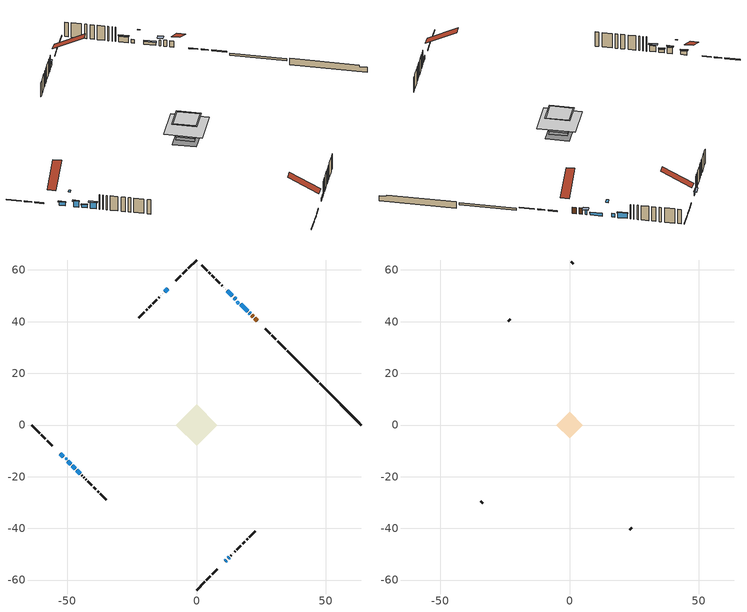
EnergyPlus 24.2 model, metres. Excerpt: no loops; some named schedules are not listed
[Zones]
conditioned space
 floor outside (Floor1 construction): -2.36,0 0,2.36 2.36,0 0,-2.36 z0.33
 floor adiabatic (Floor5 construction): -3.87,0 0,3.87 3.87,0 0,-3.87 z0.33
 floor adiabatic (AdiabaticFloorConstruction): -8.11,0 0,8.11 8.11,0 0,-8.11 z2.77
 floor foundation (Slab1 construction): -4.96,0 0,4.96 4.96,0 0,-4.96 z-1.88
 floor foundation (Slab2 construction): -3.87,0 0,3.87 3.87,0 0,-3.87 z-0.65
 wall outside (RimJoist1 construction): 0,-63.86 3.15,-60.71 / -63.86,0 -60.71,-3.15 / 0,63.86 -3.15,60.71 / 34.53,29.33 31.38,32.48 z0.33:0.63
 wall outside (RimJoist2 construction): 3.81,-60.05 5.34,-58.52 / -60.05,-3.81 -58.52,-5.34 / -3.81,60.05 -5.34,58.52 / 30.72,33.14 29.19,34.68 z0.33:0.63
 wall outside (RimJoist3 construction): 6,-57.86 7.94,-55.92 / -57.86,-6 -55.92,-7.94 / -6,57.86 -7.94,55.92 / 28.53,35.33 26.59,37.27 z0.33:0.63
 wall outside (AdiabaticWallConstruction 1): 23.45,40.42 22.61,41.25 / 21.95,41.91 21.38,42.48 z0.33:2.36
 wall outside (AdiabaticWallConstruction): 20.72,43.14 20.4,43.46 / 13.93,49.93 11.99,51.87 z0.33:2.16; -52.78,-11.08 -51.48,-12.38 / 11.08,-52.78 11.57,-52.29 / 15.23,48.63 14.59,49.28 / -11.08,52.78 -12.38,51.48 / 12.23,-51.64 12.68,-51.18 z0.33:1.55; 19.74,44.12 17.16,46.71 z0.33:1.24; -49.74,-14.12 -48.66,-15.2 / -46.27,-17.59 -44.98,-18.89 z0.33:2.36; -48.01,-15.86 -46.93,-16.94 z0.33:1.35
 wall outside (Wall1 construction): 13.34,-50.52 13.4,-50.46 / -44.32,-19.54 -44.26,-19.6 / -13.03,50.83 -13.1,50.77 / 11.33,52.53 11.27,52.59 z0.33:5.21
 wall outside (Wall2 construction): 14.06,-49.8 14.12,-49.74 / -43.6,-20.26 -43.54,-20.32 / -13.75,50.11 -13.81,50.05 / 10.62,53.25 10.56,53.31 z0.33:5.21
 wall outside (Wall3 construction): 14.78,-49.09 14.98,-48.88 / -42.88,-20.98 -42.68,-21.18 / -14.47,49.39 -14.67,49.19 / 9.9,53.96 9.7,54.17 z0.33:5.21
 wall outside (Wall4 construction): 15.64,-48.23 17.19,-46.67 / -42.03,-21.84 -40.47,-23.39 / -15.33,48.53 -16.88,46.98 / 9.04,54.82 7.48,56.38 z0.33:5.21
 wall outside (Wall5 construction): 17.85,-46.01 18.71,-45.15 / -39.81,-24.05 -38.95,-24.91 / -17.54,46.32 -18.4,45.46 / 6.83,57.04 5.97,57.9 z0.33:5.21
 wall outside (Wall6 construction): 19.37,-44.5 19.85,-44.02 / -38.29,-25.57 -37.81,-26.05 / -19.06,44.8 -19.54,44.32 / 5.31,58.55 4.83,59.03 z0.33:5.21
 wall outside (Wall7 construction): 20.5,-43.36 22.64,-41.22 / -37.16,-26.7 -35.02,-28.85 / -20.2,43.66 -22.34,41.52 / 4.17,59.69 2.03,61.83 z0.33:5.21
 wall foundation (FoundationWall1 construction): 47.7,16.16,-1.88 47.7,16.16,0.33 62.25,1.62,0.33 62.25,1.62,-0.16 63.86,0,-0.16 63.86,0,-1.88
 wall foundation (FoundationWall2 construction): 47.04,16.82 35.19,28.68 z-0.65:0.04
 window (WindowConstruction 9): 20.72,43.14 20.4,43.46 z0.33:2.16
 window (WindowConstruction 6): -52.78,-11.08 -51.48,-12.38 z0.33:1.55
 window (WindowConstruction 7): 19.74,44.12 17.16,46.71 z0.33:1.24
 window (WindowConstruction 8): 11.08,-52.78 11.57,-52.29 z0.33:1.55
 window (WindowConstruction 10): 15.23,48.63 14.59,49.27 z0.33:1.55
 window (WindowConstruction): -49.74,-14.12 -48.66,-15.2 z0.33:2.36
 window (WindowConstruction 1): -48.01,-15.86 -46.93,-16.93 z0.33:1.34
 window (WindowConstruction 2): 13.93,49.93 11.99,51.87 z0.33:2.16
 window (WindowConstruction 3): -11.08,52.78 -12.38,51.48 z0.33:1.55
 window (WindowConstruction 4): -46.27,-17.59 -44.98,-18.88 z0.33:2.36
 window (WindowConstruction 5): 12.23,-51.64 12.68,-51.18 z0.33:1.55
 door (Door): 23.45,40.42 22.61,41.25 z0.33:2.36
 door (Door 1): 21.95,41.91 21.38,42.48 z0.33:2.36
 ceiling adiabatic (AdiabaticFloorConstruction): 0,-8.11 8.11,0 0,8.11 -8.11,0 z2.77
 roof outside (AdiabaticRoofConstruction): -50.4,-13.47,5.21 -50.01,-13.08,5.48 -50.44,-12.65,5.48 -50.83,-13.03,5.21; 15.89,47.97,5.21 15.34,47.43,5.59 15.95,46.82,5.59 16.5,47.36,5.21
 skylight (SkylightConstruction): -50.4,-13.47,5.21 -50.01,-13.08,5.48 -50.44,-12.65,5.48 -50.83,-13.03,5.21
 skylight (SkylightConstruction 1): 15.89,47.97,5.21 15.34,47.43,5.59 15.95,46.82,5.59 16.5,47.36,5.21
attic - vented
 floor to conditioned space (Floor3 construction Reversed): -4.7,0 0,4.7 4.7,0 0,-4.7 z5.21
 floor to conditioned space (Floor4 construction Reversed): -5.16,0 0,5.16 5.16,0 0,-5.16 z5.21
 wall outside (Wall8 construction): 23.3,-40.56 24.02,-39.84 / -34.36,-29.5 -33.64,-30.22 / -23,40.87 -23.71,40.15 / 1.37,62.49 0.66,63.21 z0.33:5.21
 roof outside (Roof1 construction): 10.43,-53.43,5.21 3.88,-46.89,9.84 2.05,-48.72,9.84 8.6,-55.27,5.21; -53.43,-10.43,5.21 -46.89,-3.88,9.84 -48.72,-2.05,9.84 -55.27,-8.6,5.21; -10.43,53.43,5.21 -3.88,46.89,9.84 -2.05,48.72,9.84 -8.6,55.27,5.21; 24.1,39.76,5.21 17.55,33.21,9.84 19.38,31.38,9.84 25.93,37.93,5.21
shading: 19.97,43.89 21.15,42.71 22.18,43.73 20.99,44.92 z2.77; -51.32,-12.54 -52.94,-10.92 -53.37,-11.35 -51.75,-12.97 z1.78; 17.14,46.72 19.76,44.1 20.19,44.54 17.57,47.15 z1.27; -48.5,-15.36 -49.9,-13.96 -50.33,-14.39 -48.93,-15.79 z2.59; -46.77,-17.1 -48.17,-15.7 -48.6,-16.13 -47.2,-17.53 z1.57; 11.83,52.03 14.09,49.77 14.52,50.2 12.26,52.46 z2.39; -12.54,51.32 -10.92,52.94 -11.46,53.48 -13.08,51.86 z1.78; -44.69,-19.18 -46.56,-17.3 -46.99,-17.73 -45.12,-19.61 z2.77
[Building]
Building 1: Terrain=Suburbs
[Site:Location]
Summerland CS_BC: Latitude {deg}=49.56; Longitude {deg}=-119.65; Time Zone {hr}=-8; Elevation {m}=454; Keep Site Location Information=Yes
[Site:GroundTemperature:Shallow]
5.06956, 3.19416, 3.04397, 3.93394, 7.50669, 11.0628, 14.1458, 16.0987, 16.2646, 14.6762, 11.6719, 8.22487
[Site:WaterMainsTemperature]
Calculation Method=Schedule; Temperature Schedule=mains temperature schedule
[Material] Roughness=Rough; Thermal Absorptance=0.9
Name | Thickness {m} | Conductivity {W/m-K} | Density {kg/m3} | Specific Heat {J/kg-K} | Solar Absorptance | Visible Absorptance
asphalt or fiberglass shingles | 0.00635 | 0.162714 | 1121.4 | 1465.45 | 0.4 | 0.4
asphalt or fiberglass shingles 1 | 0.00635 | 0.162714 | 1121.4 | 1465.45 | 0.7 | 0.7
ceiling loosefill ins | 0.169333 | 0.0480833 | 16.02 | 1046.75 | 0.7 | 0.7
ceiling stud and cavity | 0.1397 | 0.154352 | 65.682 | 1177.47 | 0.7 | 0.7
ceiling stud and cavity 1 | 0.1397 | 0.174751 | 65.682 | 1177.47 | 0.7 | 0.7
concrete 4.0 in. | 0.1016 | 1.803125 | 2242.8 | 837.4 | 0.7 | 0.7
concrete 8.0 in. | 0.2032 | 1.803125 | 2242.8 | 837.4 | 0.7 | 0.7
door material | 0.04445 | 0.053851 | 512.64 | 1214.23 | 0.7 | 0.7
door material 1 | 0.04445 | 0.188738 | 512.64 | 1214.23 | 0.7 | 0.7
exterior vertical ins | 0.0457286 | 0.029427 | 32.04 | 1214.23 | 0.7 | 0.7
exterior vertical ins 1 | 0.00139922 | 0.029427 | 32.04 | 1214.23 | 0.7 | 0.7
floor covering | 0.0127 | 0.0433444 | 54.468 | 1339.84 | 0.6 | 0.6
floor covering 1 | 0.0127 | 9.015625 | 54.468 | 1339.84 | 0.6 | 0.6
floor rigid ins; rim joist rigid ins; wall rigid ins | 0.051816 | 0.029427 | 32.04 | 1214.23 | 0.7 | 0.7
floor rigid ins 1; roof rigid ins; wall rigid ins 1 | 0.512978 | 0.029427 | 32.04 | 1214.23 | 0.7 | 0.7
floor stud and cavity | 0.1397 | 0.0888242 | 92.3553 | 1139.71 | 0.7 | 0.7
floor stud and cavity 1 | 0.0889 | 0.621767 | 50.32683 | 1063.81 | 0.7 | 0.7
floor stud and cavity 2 | 0.1397 | 1.75129 | 37.0049 | 1207.88 | 0.7 | 0.7
furniture material conditioned space 1 | 0.1524 | 0.115458 | 640.8 | 1214.23 | 0.6 | 0.6
gypsum board | 0.0127 | 0.160291 | 801 | 837.4 | 0.6 | 0.6
gypsum board 1 | 0.0127 | 0.160291 | 801 | 837.4 | 0.7 | 0.7
osb sheathing 0.5 in. | 0.0127 | 0.115458 | 512.64 | 1214.23 | 0.7 | 0.7
osb sheathing 0.75 in. | 0.01905 | 0.115458 | 512.64 | 1214.23 | 0.7 | 0.7
osb sheathing 2.0 in. | 0.0508 | 0.115458 | 512.64 | 1214.23 | 0.7 | 0.7
rim joist stud and cavity | 0.0508 | 0.0384882 | 125.044 | 1163.47 | 0.6 | 0.6
rim joist stud and cavity 1 | 0.0508 | 0.143208 | 50.32683 | 1063.81 | 0.6 | 0.6
rim joist stud and cavity 2 | 0.0508 | 0.0386429 | 125.044 | 1163.47 | 0.6 | 0.6
roof stud and cavity | 0.18415 | 1.78687 | 37.0049 | 1207.88 | 0.6 | 0.6
wall stud and cavity | 0.1397 | 0.0779355 | 139.0536 | 1170.24 | 0.7 | 0.7
wall stud and cavity 1 | 0.1397 | 0.610337 | 139.0536 | 1170.24 | 0.7 | 0.7
wall stud and cavity 2 | 0.1397 | 0.666759 | 139.0536 | 1170.24 | 0.7 | 0.7
wall stud and cavity 3 | 0.1397 | 0.208789 | 139.0536 | 1170.24 | 0.7 | 0.7
wall stud and cavity 4 | 0.1397 | 0.211572 | 139.0536 | 1170.24 | 0.7 | 0.7
wall stud and cavity 5 | 0.1397 | 0.383292 | 139.0536 | 1170.24 | 0.7 | 0.7
wall stud and cavity 6 | 0.1397 | 0.205012 | 139.0536 | 1170.24 | 0.7 | 0.7
wall stud and cavity 7 | 0.0889 | 6.1454 | 50.32683 | 1063.81 | 0.6 | 0.6
wall stud and cavity 8 | 0.0889 | 0.380278 | 52.3479 | 1209.89 | 0.7 | 0.7
wall stud and cavity 9 | 0.0889 | 0.391764 | 83.0341 | 1211.67 | 0.7 | 0.7
wood siding | 0.0254 | 0.102417 | 544.68 | 1172.36 | 0.4 | 0.4
wood siding 1 | 0.00254 | 0.102417 | 544.68 | 1172.36 | 0.4 | 0.4
wood siding 2; wood siding 3; wood siding 4 | 0.0254 | 0.102417 | 544.68 | 1172.36 | 0.7 | 0.7
[WindowMaterial:SimpleGlazingSystem]
Name | U-Factor {W/m2-K} | Solar Heat Gain Coefficient
SkylightMaterial | 6.25634 | 0.7311
SkylightMaterial 1 | 5.35863 | 0.7381
WindowMaterial | 3.45052 | 0.45
WindowMaterial 1 | 4.37603 | 0.67
WindowMaterial 2 | 3.67196 | 0.7
WindowMaterial 3 | 4.12677 | 0.69
WindowMaterial 4 | 3.324469 | 0.46
WindowMaterial 5 | 4.999479 | 0.64
WindowMaterial 6 | 4.33459 | 0.67
WindowMaterial 7 | 4.95519 | 0.64
WindowMaterial 8 | 2.992306 | 0.6
WindowMaterial 9 | 5.89263 | 0.58
[Construction]
AdiabaticFloorConstruction: floor stud and cavity 2, floor rigid ins 1, osb sheathing 0.75 in., floor covering
AdiabaticRoofConstruction: asphalt or fiberglass shingles 1, roof rigid ins, osb sheathing 0.75 in., roof stud and cavity
AdiabaticWallConstruction: wood siding 3, wall rigid ins 1, wall stud and cavity 8, gypsum board
AdiabaticWallConstruction 1: wood siding 4, wall rigid ins 1, wall stud and cavity 8, gypsum board
Door: door material
Door 1: door material 1
Floor1 construction: floor stud and cavity, floor rigid ins, osb sheathing 0.75 in., floor covering
Floor3 construction Reversed: gypsum board, ceiling stud and cavity, ceiling loosefill ins
Floor4 construction Reversed: gypsum board, ceiling stud and cavity 1, ceiling loosefill ins
Floor5 construction: floor stud and cavity 1, floor covering 1
FoundationWall1 construction; FoundationWall2 construction: concrete 8.0 in., gypsum board 1
furniture construction conditioned space 1: furniture material conditioned space 1
PartitionWallConstruction: gypsum board, wall stud and cavity 9, gypsum board
RimJoist1 construction: wood siding 2, rim joist rigid ins, osb sheathing 2.0 in., rim joist stud and cavity
RimJoist2 construction: wood siding 2, rim joist stud and cavity 1
RimJoist3 construction: wood siding 2, rim joist rigid ins, osb sheathing 2.0 in., rim joist stud and cavity 2
Roof1 construction: asphalt or fiberglass shingles
SkylightConstruction: SkylightMaterial
SkylightConstruction 1: SkylightMaterial 1
Slab1 construction; Slab2 construction: concrete 4.0 in.
Wall1 construction: wood siding, osb sheathing 0.5 in., wall stud and cavity, gypsum board
Wall2 construction: wood siding, wall rigid ins, osb sheathing 0.5 in., wall stud and cavity 1, gypsum board
Wall3 construction: wood siding, wall rigid ins, osb sheathing 0.5 in., wall stud and cavity 2, gypsum board
Wall4 construction: wood siding, wall rigid ins, osb sheathing 0.5 in., wall stud and cavity 3, gypsum board
Wall5 construction: wood siding, wall rigid ins, osb sheathing 0.5 in., wall stud and cavity 4, gypsum board
Wall6 construction: wood siding, wall rigid ins, osb sheathing 0.5 in., wall stud and cavity 5, gypsum board
Wall7 construction: wood siding, wall rigid ins, osb sheathing 0.5 in., wall stud and cavity 6, gypsum board
Wall8 construction: wood siding 1, wall stud and cavity 7
WindowConstruction: WindowMaterial
WindowConstruction 1: WindowMaterial 1
WindowConstruction 10: WindowMaterial 9
WindowConstruction 2: WindowMaterial 2
WindowConstruction 3; WindowConstruction 6: WindowMaterial 3
WindowConstruction 4: WindowMaterial 4
WindowConstruction 5: WindowMaterial 5
WindowConstruction 7: WindowMaterial 6
WindowConstruction 8: WindowMaterial 7
WindowConstruction 9: WindowMaterial 8
[Zone] Multiplier=1; Part of Total Floor Area=Yes
Name | Volume {m3}
attic - vented | 72.8649
conditioned space | 492.3
[Space]
Name | Zone | Volume {m3}
attic - vented 1 | attic - vented | 72.8649
conditioned space 1 | conditioned space | 492.3
[ZoneInfiltration:EffectiveLeakageArea]
infil attic - vented 1: Zone or Space=attic - vented 1; Schedule=Always On Discrete; Effective Air Leakage Area {cm2}=4674.49; Stack Coefficient=0.000661127; Wind Coefficient=1.73725e-05
[ZoneMixing]
whole house fan mix: Zone or Space=attic - vented; Schedule=Always On Continuous; Design Flow Rate Calculation Method=Flow/Zone; Design Flow Rate {m3/s}=0; Source Zone or Space=conditioned space
[SurfaceProperty:ExposedFoundationPerimeter] Exposed Perimeter Calculation Method=TotalExposedPerimeter
Name | Total Exposed Perimeter {m}
Slab1 | 22.86
Slab2 | 16.764
[InternalMass] Zone or ZoneList=conditioned space; Space or SpaceList=conditioned space 1
Name | Construction | Surface Area {m2}
furniture mass conditioned space 1 | furniture construction conditioned space 1 | 100.768
partition wall mass | PartitionWallConstruction | 221.91
[Lights]
interior lighting: Zone or ZoneList or Space or SpaceList=conditioned space 1; Schedule=interior lighting schedule; Design Level Calculation Method=LightingLevel; Lighting Level {W}=343.2; Return Air Fraction=0; Fraction Radiant=0.6; Fraction Visible=0.2; Fraction Replaceable=1
[People]
occupants: Zone or ZoneList or Space or SpaceList=conditioned space 1; Number of People Schedule=occupants schedule; Number of People Calculation Method=People; Number of People=3; Fraction Radiant=0.314171; Sensible Heat Fraction=0.56303; Activity Level Schedule=occupants activity schedule; Carbon Dioxide Generation Rate {m3/s-W}=0; Enable ASHRAE 55 Comfort Warnings=No; Mean Radiant Temperature Calculation Type=EnclosureAveraged
[ElectricEquipment] Zone or ZoneList or Space or SpaceList=conditioned space 1; Design Level Calculation Method=EquipmentLevel
Name | Schedule | Design Level {W} | Fraction Latent | Fraction Radiant | Fraction Lost
clothes dryer | clothes dryer schedule | 140.772 | 0.015 | 0.081 | 0.85
clothes washer | clothes washer schedule | 32.1985 | 0.03 | 0.162 | 0.7
cooking range | cooking range schedule | 215.147 | 0.08 | 0.432 | 0.2
dishwasher | dishwasher schedule | 66.8632 | 0.3 | 0.18 | 0.4
fridge | fridge schedule | 72.9452 | 0 | 0.6 | 0
mech vent bath fan 0 | mech vent bath fan 0 schedule | 25.1 | 0 | 0 | 1
mech vent house fan | mech vent house fan schedule | 0 | 0 | 0 | 1
mech vent house fan cfis | mech vent house fan cfis schedule | 0 | 0 | 0 | 0
misc plug loads | misc plug loads schedule | 494.7 | 0.045 | 0.513 | 0.1
whole house fan | Always On Discrete | 0 | 0 | 0 | 1
[OtherEquipment] Zone or ZoneList or Space or SpaceList=conditioned space 1; Design Level Calculation Method=EquipmentLevel
Name | Fuel Type | Schedule | Design Level {W} | Fraction Latent | Fraction Radiant | Fraction Lost
clothes dryer 1 | Electricity | clothes dryer schedule | 0 | 0.015 | 0.081 | 0.85
cooking range 1 | Electricity | cooking range schedule | 0 | 0.08 | 0.432 | 0.2
general water use latent | None | general water use schedule | 62.594 | 1 | 0 | 0
general water use sensible | None | general water use schedule | -61.6891 | 0 | 0.6 | 0
mech vent house fan latent load | None | Always On Discrete | 0 | 1 | 0 | 0
mech vent house fan sensible load | None | Always On Discrete | 0 | 0 | 0 | 0
water heater energy adjustment1 | NaturalGas | Always On Discrete | 0.01 | 0 | 0 | 1
[ZoneInfiltration:DesignFlowRate] Zone or ZoneList or Space or SpaceList=conditioned space 1; Schedule=Always On Discrete; Design Flow Rate Calculation Method=Flow/Zone; Design Flow Rate {m3/s}=0
infil flow; natural vent flow; whole house fan flow
[Foundation:Kiva] Initial Indoor Air Temperature {C}=18; Wall Depth Below Slab {m}=0.2032; Custom Block X Position 1 {m}=0.2159; Custom Block Z Position 1 {m}=0
Name | Wall Height Above Grade {m} | Custom Block Material Name 1 | Custom Block Depth 1 {m}
Foundation Kiva 1 | 0.330007 | exterior vertical ins | 2.21001
Foundation Kiva 2 | 0.0400202 | exterior vertical ins 1 | 0.690006
[Foundation:Kiva:Settings]
Soil Conductivity {W/m-K}=0.849921; Soil Density {kg/m3}=1842.3; Soil Specific Heat {J/kg-K}=418.7; Ground Solar Absorptivity=0.9; Ground Thermal Absorptivity=0.9; Ground Surface Roughness {m}=0.03; Far-Field Width {m}=40; Deep-Ground Boundary Condition=ZeroFlux; Deep-Ground Depth {m}=40; Minimum Cell Dimension {m}=0.2; Maximum Cell Growth Coefficient=3; Simulation Timestep=Timestep
[Exterior:Lights]
exterior lighting: Schedule=exterior lighting schedule; Design Level {W}=75.6
[Schedule:Constant]
Name | Hourly Value
Always On Continuous; mech vent house fan schedule; mech vent house fan cfis schedule; Always On Discrete | 1
occupants activity schedule | 117.228
fridge schedule | 0
[Schedule:Week:Daily]
interior lighting schedule Week Rule - Jan1-Jan27: interior lighting schedule day, interior lighting schedule day, interior lighting schedule day, interior lighting schedule day, interior lighting schedule day, interior lighting schedule day, interior lighting schedule day, interior lighting schedule default day, interior lighting schedule default day, interior lighting schedule default day, interior lighting schedule default day, interior lighting schedule default day
interior lighting schedule Week Rule - Jan28-Feb3: interior lighting schedule day, interior lighting schedule day, interior lighting schedule day, interior lighting schedule day, interior lighting schedule day 1, interior lighting schedule day 1, interior lighting schedule day 1, interior lighting schedule default day, interior lighting schedule default day, interior lighting schedule default day, interior lighting schedule default day, interior lighting schedule default day
interior lighting schedule Week Rule - Feb4-Feb24: interior lighting schedule day 1, interior lighting schedule day 1, interior lighting schedule day 1, interior lighting schedule day 1, interior lighting schedule day 1, interior lighting schedule day 1, interior lighting schedule day 1, interior lighting schedule default day, interior lighting schedule default day, interior lighting schedule default day, interior lighting schedule default day, interior lighting schedule default day
interior lighting schedule Week Rule - Feb25-Mar3: interior lighting schedule day 1, interior lighting schedule day 1, interior lighting schedule day 1, interior lighting schedule day 1, interior lighting schedule day 2, interior lighting schedule day 2, interior lighting schedule day 2, interior lighting schedule default day, interior lighting schedule default day, interior lighting schedule default day, interior lighting schedule default day, interior lighting schedule default day
interior lighting schedule Week Rule - Mar4-Mar31: interior lighting schedule day 2, interior lighting schedule day 2, interior lighting schedule day 2, interior lighting schedule day 2, interior lighting schedule day 2, interior lighting schedule day 2, interior lighting schedule day 2, interior lighting schedule default day, interior lighting schedule default day, interior lighting schedule default day, interior lighting schedule default day, interior lighting schedule default day
interior lighting schedule Week Rule - Apr1-Apr28: interior lighting schedule day 3, interior lighting schedule day 3, interior lighting schedule day 3, interior lighting schedule day 3, interior lighting schedule day 3, interior lighting schedule day 3, interior lighting schedule day 3, interior lighting schedule default day, interior lighting schedule default day, interior lighting schedule default day, interior lighting schedule default day, interior lighting schedule default day
interior lighting schedule Week Rule - Apr29-May5: interior lighting schedule day 3, interior lighting schedule day 3, interior lighting schedule day 4, interior lighting schedule day 4, interior lighting schedule day 4, interior lighting schedule day 4, interior lighting schedule day 4, interior lighting schedule default day, interior lighting schedule default day, interior lighting schedule default day, interior lighting schedule default day, interior lighting schedule default day
interior lighting schedule Week Rule - May6-May26: interior lighting schedule day 4, interior lighting schedule day 4, interior lighting schedule day 4, interior lighting schedule day 4, interior lighting schedule day 4, interior lighting schedule day 4, interior lighting schedule day 4, interior lighting schedule default day, interior lighting schedule default day, interior lighting schedule default day, interior lighting schedule default day, interior lighting schedule default day
interior lighting schedule Week Rule - May27-Jun2: interior lighting schedule day 4, interior lighting schedule day 4, interior lighting schedule day 4, interior lighting schedule day 4, interior lighting schedule day 4, interior lighting schedule day 5, interior lighting schedule day 5, interior lighting schedule default day, interior lighting schedule default day, interior lighting schedule default day, interior lighting schedule default day, interior lighting schedule default day
interior lighting schedule Week Rule - Jun3-Jun30: interior lighting schedule day 5, interior lighting schedule day 5, interior lighting schedule day 5, interior lighting schedule day 5, interior lighting schedule day 5, interior lighting schedule day 5, interior lighting schedule day 5, interior lighting schedule default day, interior lighting schedule default day, interior lighting schedule default day, interior lighting schedule default day, interior lighting schedule default day
interior lighting schedule Week Rule - Jul1-Jul28: interior lighting schedule day 6, interior lighting schedule day 6, interior lighting schedule day 6, interior lighting schedule day 6, interior lighting schedule day 6, interior lighting schedule day 6, interior lighting schedule day 6, interior lighting schedule default day, interior lighting schedule default day, interior lighting schedule default day, interior lighting schedule default day, interior lighting schedule default day
interior lighting schedule Week Rule - Jul29-Aug4: interior lighting schedule day 6, interior lighting schedule day 6, interior lighting schedule day 6, interior lighting schedule day 7, interior lighting schedule day 7, interior lighting schedule day 7, interior lighting schedule day 7, interior lighting schedule default day, interior lighting schedule default day, interior lighting schedule default day, interior lighting schedule default day, interior lighting schedule default day
interior lighting schedule Week Rule - Aug5-Aug25: interior lighting schedule day 7, interior lighting schedule day 7, interior lighting schedule day 7, interior lighting schedule day 7, interior lighting schedule day 7, interior lighting schedule day 7, interior lighting schedule day 7, interior lighting schedule default day, interior lighting schedule default day, interior lighting schedule default day, interior lighting schedule default day, interior lighting schedule default day
interior lighting schedule Week Rule - Aug26-Sep1: interior lighting schedule day 7, interior lighting schedule day 7, interior lighting schedule day 7, interior lighting schedule day 7, interior lighting schedule day 7, interior lighting schedule day 7, interior lighting schedule day 8, interior lighting schedule default day, interior lighting schedule default day, interior lighting schedule default day, interior lighting schedule default day, interior lighting schedule default day
interior lighting schedule Week Rule - Sep2-Sep29: interior lighting schedule day 8, interior lighting schedule day 8, interior lighting schedule day 8, interior lighting schedule day 8, interior lighting schedule day 8, interior lighting schedule day 8, interior lighting schedule day 8, interior lighting schedule default day, interior lighting schedule default day, interior lighting schedule default day, interior lighting schedule default day, interior lighting schedule default day
interior lighting schedule Week Rule - Sep30-Oct6: interior lighting schedule day 8, interior lighting schedule day 9, interior lighting schedule day 9, interior lighting schedule day 9, interior lighting schedule day 9, interior lighting schedule day 9, interior lighting schedule day 9, interior lighting schedule default day, interior lighting schedule default day, interior lighting schedule default day, interior lighting schedule default day, interior lighting schedule default day
interior lighting schedule Week Rule - Oct7-Oct27: interior lighting schedule day 9, interior lighting schedule day 9, interior lighting schedule day 9, interior lighting schedule day 9, interior lighting schedule day 9, interior lighting schedule day 9, interior lighting schedule day 9, interior lighting schedule default day, interior lighting schedule default day, interior lighting schedule default day, interior lighting schedule default day, interior lighting schedule default day
interior lighting schedule Week Rule - Oct28-Nov3: interior lighting schedule day 9, interior lighting schedule day 9, interior lighting schedule day 9, interior lighting schedule day 9, interior lighting schedule day 10, interior lighting schedule day 10, interior lighting schedule day 10, interior lighting schedule default day, interior lighting schedule default day, interior lighting schedule default day, interior lighting schedule default day, interior lighting schedule default day
interior lighting schedule Week Rule - Nov4-Nov24: interior lighting schedule day 10, interior lighting schedule day 10, interior lighting schedule day 10, interior lighting schedule day 10, interior lighting schedule day 10, interior lighting schedule day 10, interior lighting schedule day 10, interior lighting schedule default day, interior lighting schedule default day, interior lighting schedule default day, interior lighting schedule default day, interior lighting schedule default day
interior lighting schedule Week Rule - Nov25-Dec1: interior lighting schedule day 10, interior lighting schedule day 10, interior lighting schedule day 10, interior lighting schedule day 10, interior lighting schedule day 10, interior lighting schedule day 10, interior lighting schedule day 11, interior lighting schedule default day, interior lighting schedule default day, interior lighting schedule default day, interior lighting schedule default day, interior lighting schedule default day
interior lighting schedule Week Rule - Dec2-Dec31: interior lighting schedule day 11, interior lighting schedule day 11, interior lighting schedule day 11, interior lighting schedule day 11, interior lighting schedule day 11, interior lighting schedule day 11, interior lighting schedule day 11, interior lighting schedule default day, interior lighting schedule default day, interior lighting schedule default day, interior lighting schedule default day, interior lighting schedule default day
occupants schedule Week Rule - Jan1-Dec31: occupants schedule day, occupants schedule day, occupants schedule day, occupants schedule day, occupants schedule day, occupants schedule day, occupants schedule day, occupants schedule default day, occupants schedule default day, occupants schedule default day, occupants schedule default day, occupants schedule default day
clothes dryer schedule Week Rule - Jan1-Dec31: clothes dryer schedule day, clothes dryer schedule day, clothes dryer schedule day, clothes dryer schedule day, clothes dryer schedule day, clothes dryer schedule day, clothes dryer schedule day, clothes dryer schedule default day, clothes dryer schedule default day, clothes dryer schedule default day, clothes dryer schedule default day, clothes dryer schedule default day
clothes washer schedule Week Rule - Jan1-Dec31: clothes washer schedule day, clothes washer schedule day, clothes washer schedule day, clothes washer schedule day, clothes washer schedule day, clothes washer schedule day, clothes washer schedule day, clothes washer schedule default day, clothes washer schedule default day, clothes washer schedule default day, clothes washer schedule default day, clothes washer schedule default day
cooking range schedule Week Rule - Jan1-Dec31: cooking range schedule day, cooking range schedule day, cooking range schedule day, cooking range schedule day, cooking range schedule day, cooking range schedule day, cooking range schedule day, cooking range schedule default day, cooking range schedule default day, cooking range schedule default day, cooking range schedule default day, cooking range schedule default day
dishwasher schedule Week Rule - Jan1-Dec31: dishwasher schedule day, dishwasher schedule day, dishwasher schedule day, dishwasher schedule day, dishwasher schedule day, dishwasher schedule day, dishwasher schedule day, dishwasher schedule default day, dishwasher schedule default day, dishwasher schedule default day, dishwasher schedule default day, dishwasher schedule default day
mech vent bath fan 0 schedule Week Rule - Jan1-Dec31: mech vent bath fan 0 schedule day, mech vent bath fan 0 schedule day, mech vent bath fan 0 schedule day, mech vent bath fan 0 schedule day, mech vent bath fan 0 schedule day, mech vent bath fan 0 schedule day, mech vent bath fan 0 schedule day, mech vent bath fan 0 schedule default day, mech vent bath fan 0 schedule default day, mech vent bath fan 0 schedule default day, mech vent bath fan 0 schedule default day, mech vent bath fan 0 schedule default day
misc plug loads schedule Week Rule - Jan1-Dec31: misc plug loads schedule day, misc plug loads schedule day, misc plug loads schedule day, misc plug loads schedule day, misc plug loads schedule day, misc plug loads schedule day, misc plug loads schedule day, misc plug loads schedule default day, misc plug loads schedule default day, misc plug loads schedule default day, misc plug loads schedule default day, misc plug loads schedule default day
general water use schedule Week Rule - Jan1-Dec31: general water use schedule day, general water use schedule day, general water use schedule day, general water use schedule day, general water use schedule day, general water use schedule day, general water use schedule day, general water use schedule default day, general water use schedule default day, general water use schedule default day, general water use schedule default day, general water use schedule default day
exterior lighting schedule Week Rule - Jan1-Jan27: exterior lighting schedule day, exterior lighting schedule day, exterior lighting schedule day, exterior lighting schedule day, exterior lighting schedule day, exterior lighting schedule day, exterior lighting schedule day, exterior lighting schedule default day, exterior lighting schedule default day, exterior lighting schedule default day, exterior lighting schedule default day, exterior lighting schedule default day
exterior lighting schedule Week Rule - Jan28-Feb3: exterior lighting schedule day, exterior lighting schedule day, exterior lighting schedule day, exterior lighting schedule day, exterior lighting schedule day 1, exterior lighting schedule day 1, exterior lighting schedule day 1, exterior lighting schedule default day, exterior lighting schedule default day, exterior lighting schedule default day, exterior lighting schedule default day, exterior lighting schedule default day
exterior lighting schedule Week Rule - Feb4-Feb24: exterior lighting schedule day 1, exterior lighting schedule day 1, exterior lighting schedule day 1, exterior lighting schedule day 1, exterior lighting schedule day 1, exterior lighting schedule day 1, exterior lighting schedule day 1, exterior lighting schedule default day, exterior lighting schedule default day, exterior lighting schedule default day, exterior lighting schedule default day, exterior lighting schedule default day
exterior lighting schedule Week Rule - Feb25-Mar3: exterior lighting schedule day 1, exterior lighting schedule day 1, exterior lighting schedule day 1, exterior lighting schedule day 1, exterior lighting schedule day 2, exterior lighting schedule day 2, exterior lighting schedule day 2, exterior lighting schedule default day, exterior lighting schedule default day, exterior lighting schedule default day, exterior lighting schedule default day, exterior lighting schedule default day
exterior lighting schedule Week Rule - Mar4-Mar31: exterior lighting schedule day 2, exterior lighting schedule day 2, exterior lighting schedule day 2, exterior lighting schedule day 2, exterior lighting schedule day 2, exterior lighting schedule day 2, exterior lighting schedule day 2, exterior lighting schedule default day, exterior lighting schedule default day, exterior lighting schedule default day, exterior lighting schedule default day, exterior lighting schedule default day
exterior lighting schedule Week Rule - Apr1-Apr28: exterior lighting schedule day 3, exterior lighting schedule day 3, exterior lighting schedule day 3, exterior lighting schedule day 3, exterior lighting schedule day 3, exterior lighting schedule day 3, exterior lighting schedule day 3, exterior lighting schedule default day, exterior lighting schedule default day, exterior lighting schedule default day, exterior lighting schedule default day, exterior lighting schedule default day
exterior lighting schedule Week Rule - Apr29-May5: exterior lighting schedule day 3, exterior lighting schedule day 3, exterior lighting schedule day 4, exterior lighting schedule day 4, exterior lighting schedule day 4, exterior lighting schedule day 4, exterior lighting schedule day 4, exterior lighting schedule default day, exterior lighting schedule default day, exterior lighting schedule default day, exterior lighting schedule default day, exterior lighting schedule default day
[Schedule:Year]
interior lighting schedule: interior lighting schedule Week Rule - Jan1-Jan27, 1, 1, 1, 27, interior lighting schedule Week Rule - Jan28-Feb3, 1, 28, 2, 3, interior lighting schedule Week Rule - Feb4-Feb24, 2, 4, 2, 24, interior lighting schedule Week Rule - Feb25-Mar3, 2, 25, 3, 3, interior lighting schedule Week Rule - Mar4-Mar31, 3, 4, 3, 31, interior lighting schedule Week Rule - Apr1-Apr28, 4, 1, 4, 28, interior lighting schedule Week Rule - Apr29-May5, 4, 29, 5, 5, interior lighting schedule Week Rule - May6-May26, 5, 6, 5, 26, interior lighting schedule Week Rule - May27-Jun2, 5, 27, 6, 2, interior lighting schedule Week Rule - Jun3-Jun30, 6, 3, 6, 30, interior lighting schedule Week Rule - Jul1-Jul28, 7, 1, 7, 28, interior lighting schedule Week Rule - Jul29-Aug4, 7, 29, 8, 4, interior lighting schedule Week Rule - Aug5-Aug25, 8, 5, 8, 25, interior lighting schedule Week Rule - Aug26-Sep1, 8, 26, 9, 1, interior lighting schedule Week Rule - Sep2-Sep29, 9, 2, 9, 29, interior lighting schedule Week Rule - Sep30-Oct6, 9, 30, 10, 6, interior lighting schedule Week Rule - Oct7-Oct27, 10, 7, 10, 27, interior lighting schedule Week Rule - Oct28-Nov3, 10, 28, 11, 3, interior lighting schedule Week Rule - Nov4-Nov24, 11, 4, 11, 24, interior lighting schedule Week Rule - Nov25-Dec1, 11, 25, 12, 1, interior lighting schedule Week Rule - Dec2-Dec31, 12, 2, 12, 31
occupants schedule: occupants schedule Week Rule - Jan1-Dec31, 1, 1, 12, 31
clothes dryer schedule: clothes dryer schedule Week Rule - Jan1-Dec31, 1, 1, 12, 31
clothes washer schedule: clothes washer schedule Week Rule - Jan1-Dec31, 1, 1, 12, 31
cooking range schedule: cooking range schedule Week Rule - Jan1-Dec31, 1, 1, 12, 31
dishwasher schedule: dishwasher schedule Week Rule - Jan1-Dec31, 1, 1, 12, 31
mech vent bath fan 0 schedule: mech vent bath fan 0 schedule Week Rule - Jan1-Dec31, 1, 1, 12, 31
misc plug loads schedule: misc plug loads schedule Week Rule - Jan1-Dec31, 1, 1, 12, 31
general water use schedule: general water use schedule Week Rule - Jan1-Dec31, 1, 1, 12, 31
exterior lighting schedule: exterior lighting schedule Week Rule - Jan1-Jan27, 1, 1, 1, 27, exterior lighting schedule Week Rule - Jan28-Feb3, 1, 28, 2, 3, exterior lighting schedule Week Rule - Feb4-Feb24, 2, 4, 2, 24, exterior lighting schedule Week Rule - Feb25-Mar3, 2, 25, 3, 3, exterior lighting schedule Week Rule - Mar4-Mar31, 3, 4, 3, 31, exterior lighting schedule Week Rule - Apr1-Apr28, 4, 1, 4, 28, exterior lighting schedule Week Rule - Apr29-May5, 4, 29, 5, 5, exterior lighting schedule Week Rule - May6-May26, 5, 6, 5, 26, exterior lighting schedule Week Rule - May27-Jun2, 5, 27, 6, 2, exterior lighting schedule Week Rule - Jun3-Jun30, 6, 3, 6, 30, exterior lighting schedule Week Rule - Jul1-Jul28, 7, 1, 7, 28, exterior lighting schedule Week Rule - Jul29-Aug4, 7, 29, 8, 4, exterior lighting schedule Week Rule - Aug5-Aug25, 8, 5, 8, 25, exterior lighting schedule Week Rule - Aug26-Sep1, 8, 26, 9, 1, exterior lighting schedule Week Rule - Sep2-Sep29, 9, 2, 9, 29, exterior lighting schedule Week Rule - Sep30-Oct6, 9, 30, 10, 6, exterior lighting schedule Week Rule - Oct7-Oct27, 10, 7, 10, 27, exterior lighting schedule Week Rule - Oct28-Nov3, 10, 28, 11, 3, exterior lighting schedule Week Rule - Nov4-Nov24, 11, 4, 11, 24, exterior lighting schedule Week Rule - Nov25-Dec1, 11, 25, 12, 1, exterior lighting schedule Week Rule - Dec2-Dec31, 12, 2, 12, 31
[Schedule:Compact]
mains temperature schedule: Through: 01/01, For: AllDays, Until: 24:00, 8.8, Through: 01/02, For: AllDays, Until: 24:00, 8.73556, Through: 01/03, For: AllDays, Until: 24:00, 8.67222, Through: 01/04, For: AllDays, Until: 24:00, 8.61, Through: 01/05, For: AllDays, Until: 24:00, 8.54889, Through: 01/06, For: AllDays, Until: 24:00, 8.48944, Through: 01/07, For: AllDays, Until: 24:00, 8.43111, Through: 01/08, For: AllDays, Until: 24:00, 8.37389, Through: 01/09, For: AllDays, Until: 24:00, 8.31778, Through: 01/10, For: AllDays, Until: 24:00, 8.26333, Through: 01/11, For: AllDays, Until: 24:00, 8.21056, Through: 01/12, For: AllDays, Until: 24:00, 8.15889, Through: 01/13, For: AllDays, Until: 24:00, 8.10833, Through: 01/14, For: AllDays, Until: 24:00, 8.05944, Through: 01/15, For: AllDays, Until: 24:00, 8.01167, Through: 01/16, For: AllDays, Until: 24:00, 7.96556, Through: 01/17, For: AllDays, Until: 24:00, 7.92111, Through: 01/18, For: AllDays, Until: 24:00, 7.87778, Through: 01/19, For: AllDays, Until: 24:00, 7.83611, Through: 01/20, For: AllDays, Until: 24:00, 7.79556, Through: 01/21, For: AllDays, Until: 24:00, 7.75722, Through: 01/22, For: AllDays, Until: 24:00, 7.71944, Through: 01/23, For: AllDays, Until: 24:00, 7.68389, Through: 01/24, For: AllDays, Until: 24:00, 7.64944, Through: 01/25, For: AllDays, Until: 24:00, 7.61667, Through: 01/26, For: AllDays, Until: 24:00, 7.58556, Through: 01/27, For: AllDays, Until: 24:00, 7.55611, Through: 01/28, For: AllDays, Until: 24:00, 7.52778, Through: 01/29, For: AllDays, Until: 24:00, 7.50167, Through: 01/30, For: AllDays, Until: 24:00, 7.47667, Through: 01/31, For: AllDays, Until: 24:00, 7.45333, Through: 02/01, For: AllDays, Until: 24:00, 7.43111, Through: 02/02, For: AllDays, Until: 24:00, 7.41111, Through: 02/03, For: AllDays, Until: 24:00, 7.39278, Through: 02/04, For: AllDays, Until: 24:00, 7.37556, Through: 02/05, For: AllDays, Until: 24:00, 7.36, Through: 02/06, For: AllDays, Until: 24:00, 7.34667, Through: 02/07, For: AllDays, Until: 24:00, 7.33444, Through: 02/08, For: AllDays, Until: 24:00, 7.32389, Through: 02/09, For: AllDays, Until: 24:00, 7.315, Through: 02/10, For: AllDays, Until: 24:00, 7.30778, Through: 02/11, For: AllDays, Until: 24:00, 7.30222, Through: 02/12, For: AllDays, Until: 24:00, 7.29833, Through: 02/13, For: AllDays, Until: 24:00, 7.29611, Through: 02/14, For: AllDays, Until: 24:00, 7.29556, Through: 02/15, For: AllDays, Until: 24:00, 7.29611, Through: 02/16, For: AllDays, Until: 24:00, 7.29889, Through: 02/17, For: AllDays, Until: 24:00, 7.30278, Through: 02/18, For: AllDays, Until: 24:00, 7.30889, Through: 02/19, For: AllDays, Until: 24:00, 7.31667, Through: 02/20, For: AllDays, Until: 24:00, 7.32556, Through: 02/21, For: AllDays, Until: 24:00, 7.33611, Through: 02/22, For: AllDays, Until: 24:00, 7.34889, Through: 02/23, For: AllDays, Until: 24:00, 7.36278, Through: 02/24, For: AllDays, Until: 24:00, 7.37833, Through: 02/25, For: AllDays, Until: 24:00, 7.39556, Through: 02/26, For: AllDays, Until: 24:00, 7.41444, Through: 02/27, For: AllDays, Until: 24:00, 7.43444, Through: 02/28, For: AllDays, Until: 24:00, 7.45667, Through: 03/01, For: AllDays, Until: 24:00, 7.48056, Through: 03/02, For: AllDays, Until: 24:00, 7.50556, Through: 03/03, For: AllDays, Until: 24:00, 7.53222, Through: 03/04, For: AllDays, Until: 24:00, 7.56056, Through: 03/05, For: AllDays, Until: 24:00, 7.59056, Through: 03/06, For: AllDays, Until: 24:00, 7.62222, Through: 03/07, For: AllDays, Until: 24:00, 7.655, Through: 03/08, For: AllDays, Until: 24:00, 7.68944, Through: 03/09, For: AllDays, Until: 24:00, 7.72556, Through: 03/10, For: AllDays, Until: 24:00, 7.76333, Through: 03/11, For: AllDays, Until: 24:00, 7.80222, Through: 03/12, For: AllDays, Until: 24:00, 7.84278, Through: 03/13, For: AllDays, Until: 24:00, 7.88444, Through: 03/14, For: AllDays, Until: 24:00, 7.92833, Through: 03/15, For: AllDays, Until: 24:00, 7.97278, Through: 03/16, For: AllDays, Until: 24:00, 8.01944, Through: 03/17, For: AllDays, Until: 24:00, 8.06722, Through: 03/18, For: AllDays, Until: 24:00, 8.11611, Through: 03/19, For: AllDays, Until: 24:00, 8.16667, Through: 03/20, For: AllDays, Until: 24:00, 8.21889, Through: 03/21, For: AllDays, Until: 24:00, 8.27222, Through: 03/22, For: AllDays, Until: 24:00, 8.32667, Through: 03/23, For: AllDays, Until: 24:00, 8.38278, Through: 03/24, For: AllDays, Until: 24:00, 8.44, Through: 03/25, For: AllDays, Until: 24:00, 8.49889, Through: 03/26, For: AllDays, Until: 24:00, 8.55889, Through: 03/27, For: AllDays, Until: 24:00, 8.62, Through: 03/28, For: AllDays, Until: 24:00, 8.68222, Through: 03/29, For: AllDays, Until: 24:00, 8.74611, Through: 03/30, For: AllDays, Until: 24:00, 8.81056, Through: 03/31, For: AllDays, Until: 24:00, 8.87667, Through: 04/01, For: AllDays, Until: 24:00, 8.94389, Through: 04/02, For: AllDays, Until: 24:00, 9.01222, Through: 04/03, For: AllDays, Until: 24:00, 9.08167, Through: 04/04, For: AllDays, Until: 24:00, 9.15222, Through: 04/05, For: AllDays, Until: 24:00, 9.22389, Through: 04/06, For: AllDays, Until: 24:00, 9.29667, Through: 04/07, For: AllDays, Until: 24:00, 9.37056, Through: 04/08, For: AllDays, Until: 24:00, 9.445, Through: 04/09, For: AllDays, Until: 24:00, 9.52111, Through: 04/10, For: AllDays, Until: 24:00, 9.59778, Through: 04/11, For: AllDays, Until: 24:00, 9.67556, Through: 04/12, For: AllDays, Until: 24:00, 9.75389, Through: 04/13, For: AllDays, Until: 24:00, 9.83389, Through: 04/14, For: AllDays, Until: 24:00, 9.91389, Through: 04/15, For: AllDays, Until: 24:00, 9.99556, Through: 04/16, For: AllDays, Until: 24:00, 10.0778, Through: 04/17, For: AllDays, Until: 24:00, 10.1606, Through: 04/18, For: AllDays, Until: 24:00, 10.2444, Through: 04/19, For: AllDays, Until: 24:00, 10.3289, Through: 04/20, For: AllDays, Until: 24:00, 10.4139, Through: 04/21, For: AllDays, Until: 24:00, 10.5, Through: 04/22, For: AllDays, Until: 24:00, 10.5867, Through: 04/23, For: AllDays, Until: 24:00, 10.6739, Through: 04/24, For: AllDays, Until: 24:00, 10.7617, Through: 04/25, For: AllDays, Until: 24:00, 10.8506, Through: 04/26, For: AllDays, Until: 24:00, 10.9394, Through: 04/27, For: AllDays, Until: 24:00, 11.0294, Through: 04/28, For: AllDays, Until: 24:00, 11.1194, Through: 04/29, For: AllDays, Until: 24:00, 11.2106, Through: 04/30, For: AllDays, Until: 24:00, 11.3017, Through: 05/01, For: AllDays, Until: 24:00, 11.3933, Through: 05/02, For: AllDays, Until: 24:00, 11.485, Through: 05/03, For: AllDays, Until: 24:00, 11.5778, Through: 05/04, For: AllDays, Until: 24:00, 11.6706, Through: 05/05, For: AllDays, Until: 24:00, 11.7639, Through: 05/06, For: AllDays, Until: 24:00, 11.8572, Through: 05/07, For: AllDays, Until: 24:00, 11.9511, Through: 05/08, For: AllDays, Until: 24:00, 12.045, Through: 05/09, For: AllDays, Until: 24:00, 12.1394, Through: 05/10, For: AllDays, Until: 24:00, 12.2339, Through: 05/11, For: AllDays, Until: 24:00, 12.3283, Through: 05/12, For: AllDays, Until: 24:00, 12.4233, Through: 05/13, For: AllDays, Until: 24:00, 12.5183, Through: 05/14, For: AllDays, Until: 24:00, 12.6133, Through: 05/15, For: AllDays, Until: 24:00, 12.7083, Through: 05/16, For: AllDays, Until: 24:00, 12.8033, Through: 05/17, For: AllDays, Until: 24:00, 12.8983, Through: 05/18, For: AllDays, Until: 24:00, 12.9939, Through: 05/19, For: AllDays, Until: 24:00, 13.0889, Through: 05/20, For: AllDays, Until: 24:00, 13.1839, Through: 05/21, For: AllDays, Until: 24:00, 13.2783, Through: 05/22, For: AllDays, Until: 24:00, 13.3733, Through: 05/23, For: AllDays, Until: 24:00, 13.4678, Through: 05/24, For: AllDays, Until: 24:00, 13.5622, Through: 05/25, For: AllDays, Until: 24:00, 13.6561, Through: 05/26, For: AllDays, Until: 24:00, 13.75, Through: 05/27, For: AllDays, Until: 24:00, 13.8439, Through: 05/28, For: AllDays, Until: 24:00, 13.9372, Through: 05/29, For: AllDays, Until: 24:00, 14.03, Through: 05/30, For: AllDays, Until: 24:00, 14.1228, Through: 05/31, For: AllDays, Until: 24:00, 14.215, Through: 06/01, For: AllDays, Until: 24:00, 14.3067, Through: 06/02, For: AllDays, Until: 24:00, 14.3983, Through: 06/03, For: AllDays, Until: 24:00, 14.4889, Through: 06/04, For: AllDays, Until: 24:00, 14.5794, Through: 06/05, For: AllDays, Until: 24:00, 14.6694, Through: 06/06, For: AllDays, Until: 24:00, 14.7589, Through: 06/07, For: AllDays, Until: 24:00, 14.8478, Through: 06/08, For: AllDays, Until: 24:00, 14.9356, Through: 06/09, For: AllDays, Until: 24:00, 15.0233, Through: 06/10, For: AllDays, Until: 24:00, 15.1106, Through: 06/11, For: AllDays, Until: 24:00, 15.1967, Through: 06/12, For: AllDays, Until: 24:00, 15.2822, Through: 06/13, For: AllDays, Until: 24:00, 15.3667, Through: 06/14, For: AllDays, Until: 24:00, 15.4511, Through: 06/15, For: AllDays, Until: 24:00, 15.5344, Through: 06/16, For: AllDays, Until: 24:00, 15.6167, Through: 06/17, For: AllDays, Until: 24:00, 15.6983, Through: 06/18, For: AllDays, Until: 24:00, 15.7789, Through: 06/19, For: AllDays, Until: 24:00, 15.8589, Through: 06/20, For: AllDays, Until: 24:00, 15.9378, Through: 06/21, For: AllDays, Until: 24:00, 16.0161, Through: 06/22, For: AllDays, Until: 24:00, 16.0933, Through: 06/23, For: AllDays, Until: 24:00, 16.1694, Through: 06/24, For: AllDays, Until: 24:00, 16.2444, Through: 06/25, For: AllDays, Until: 24:00, 16.3189, Through: 06/26, For: AllDays, Until: 24:00, 16.3922, Through: 06/27, For: AllDays, Until: 24:00, 16.4639, Through: 06/28, For: AllDays, Until: 24:00, 16.535, Through: 06/29, For: AllDays, Until: 24:00, 16.605, Through: 06/30, For: AllDays, Until: 24:00, 16.6739, Through: 07/01, For: AllDays, Until: 24:00, 16.7411, Through: 07/02, For: AllDays, Until: 24:00, 16.8078, Through: 07/03, For: AllDays, Until: 24:00, 16.8733, Through: 07/04, For: AllDays, Until: 24:00, 16.9372, Through: 07/05, For: AllDays, Until: 24:00, 17, Through: 07/06, For: AllDays, Until: 24:00, 17.0617, Through: 07/07, For: AllDays, Until: 24:00, 17.1222, Through: 07/08, For: AllDays, Until: 24:00, 17.1811, Through: 07/09, For: AllDays, Until: 24:00, 17.2389, Through: 07/10, For: AllDays, Until: 24:00, 17.2956, Through: 07/11, For: AllDays, Until: 24:00, 17.3511, Through: 07/12, For: AllDays, Until: 24:00, 17.4044, Through: 07/13, For: AllDays, Until: 24:00, 17.4572, Through: 07/14, For: AllDays, Until: 24:00, 17.5083, Through: 07/15, For: AllDays, Until: 24:00, 17.5583, Through: 07/16, For: AllDays, Until: 24:00, 17.6067, Through: 07/17, For: AllDays, Until: 24:00, 17.6533, Through: 07/18, For: AllDays, Until: 24:00, 17.6989, Through: 07/19, For: AllDays, Until: 24:00, 17.7428, Through: 07/20, For: AllDays, Until: 24:00, 17.7856, Through: 07/21, For: AllDays, Until: 24:00, 17.8267, Through: 07/22, For: AllDays, Until: 24:00, 17.8661, Through: 07/23, For: AllDays, Until: 24:00, 17.9044, Through: 07/24, For: AllDays, Until: 24:00, 17.9411, Through: 07/25, For: AllDays, Until: 24:00, 17.9761, Through: 07/26, For: AllDays, Until: 24:00, 18.0094, Through: 07/27, For: AllDays, Until: 24:00, 18.0417, Through: 07/28, For: AllDays, Until: 24:00, 18.0722, Through: 07/29, For: AllDays, Until: 24:00, 18.1011, Through: 07/30, For: AllDays, Until: 24:00, 18.1283, Through: 07/31, For: AllDays, Until: 24:00, 18.1544, Through: 08/01, For: AllDays, Until: 24:00, 18.1789, Through: 08/02, For: AllDays, Until: 24:00, 18.2011, Through: 08/03, For: AllDays, Until: 24:00, 18.2222, Through: 08/04, For: AllDays, Until: 24:00, 18.2417, Through: 08/05, For: AllDays, Until: 24:00, 18.2594, Through: 08/06, For: AllDays, Until: 24:00, 18.2761, Through: 08/07, For: AllDays, Until: 24:00, 18.2906, Through: 08/08, For: AllDays, Until: 24:00, 18.3033, Through: 08/09, For: AllDays, Until: 24:00, 18.315, Through: 08/10, For: AllDays, Until: 24:00, 18.3244, Through: 08/11, For: AllDays, Until: 24:00, 18.3328, Through: 08/12, For: AllDays, Until: 24:00, 18.3394, Through: 08/13, For: AllDays, Until: 24:00, 18.3444, Through: 08/14, For: AllDays, Until: 24:00, 18.3472, Through: 08/15, For: AllDays, Until: 24:00, 18.3489, Through: 08/16, For: AllDays, Until: 24:00, 18.3489, Through: 08/17, For: AllDays, Until: 24:00, 18.3472, Through: 08/18, For: AllDays, Until: 24:00, 18.3439, Through: 08/19, For: AllDays, Until: 24:00, 18.3389, Through: 08/20, For: AllDays, Until: 24:00, 18.3322, Through: 08/21, For: AllDays, Until: 24:00, 18.3244, Through: 08/22, For: AllDays, Until: 24:00, 18.3144, Through: 08/23, For: AllDays, Until: 24:00, 18.3028, Through: 08/24, For: AllDays, Until: 24:00, 18.29, Through: 08/25, For: AllDays, Until: 24:00, 18.275, Through: 08/26, For: AllDays, Until: 24:00, 18.2589, Through: 08/27, For: AllDays, Until: 24:00, 18.2411, Through: 08/28, For: AllDays, Until: 24:00, 18.2211, Through: 08/29, For: AllDays, Until: 24:00, 18.2, Through: 08/30, For: AllDays, Until: 24:00, 18.1772, Through: 08/31, For: AllDays, Until: 24:00, 18.1533, Through: 09/01, For: AllDays, Until: 24:00, 18.1272, Through: 09/02, For: AllDays, Until: 24:00, 18.1, Through: 09/03, For: AllDays, Until: 24:00, 18.0706, Through: 09/04, For: AllDays, Until: 24:00, 18.04, Through: 09/05, For: AllDays, Until: 24:00, 18.0078, Through: 09/06, For: AllDays, Until: 24:00, 17.9744, Through: 09/07, For: AllDays, Until: 24:00, 17.9394, Through: 09/08, For: AllDays, Until: 24:00, 17.9022, Through: 09/09, For: AllDays, Until: 24:00, 17.8644, Through: 09/10, For: AllDays, Until: 24:00, 17.8244, Through: 09/11, For: AllDays, Until: 24:00, 17.7833, Through: 09/12, For: AllDays, Until: 24:00, 17.7406, Through: 09/13, For: AllDays, Until: 24:00, 17.6967, Through: 09/14, For: AllDays, Until: 24:00, 17.6511, Through: 09/15, For: AllDays, Until: 24:00, 17.6039, Through: 09/16, For: AllDays, Until: 24:00, 17.5556, Through: 09/17, For: AllDays, Until: 24:00, 17.5061, Through: 09/18, For: AllDays, Until: 24:00, 17.4544, Through: 09/19, For: AllDays, Until: 24:00, 17.4022, Through: 09/20, For: AllDays, Until: 24:00, 17.3483, Through: 09/21, For: AllDays, Until: 24:00, 17.2928, Through: 09/22, For: AllDays, Until: 24:00, 17.2361, Through: 09/23, For: AllDays, Until: 24:00, 17.1783, Through: 09/24, For: AllDays, Until: 24:00, 17.1194, Through: 09/25, For: AllDays, Until: 24:00, 17.0589, Through: 09/26, For: AllDays, Until: 24:00, 16.9972, Through: 09/27, For: AllDays, Until: 24:00, 16.9344, Through: 09/28, For: AllDays, Until: 24:00, 16.87, Through: 09/29, For: AllDays, Until: 24:00, 16.8044, Through: 09/30, For: AllDays, Until: 24:00, 16.7383, Through: 10/01, For: AllDays, Until: 24:00, 16.6706, Through: 10/02, For: AllDays, Until: 24:00, 16.6017, Through: 10/03, For: AllDays, Until: 24:00, 16.5317, Through: 10/04, For: AllDays, Until: 24:00, 16.4606, Through: 10/05, For: AllDays, Until: 24:00, 16.3883, Through: 10/06, For: AllDays, Until: 24:00, 16.315, Through: 10/07, For: AllDays, Until: 24:00, 16.2411, Through: 10/08, For: AllDays, Until: 24:00, 16.1656, Through: 10/09, For: AllDays, Until: 24:00, 16.0894, Through: 10/10, For: AllDays, Until: 24:00, 16.0122, Through: 10/11, For: AllDays, Until: 24:00, 15.9344, Through: 10/12, For: AllDays, Until: 24:00, 15.855, Through: 10/13, For: AllDays, Until: 24:00, 15.775, Through: 10/14, For: AllDays, Until: 24:00, 15.6944, Through: 10/15, For: AllDays, Until: 24:00, 15.6128, Through: 10/16, For: AllDays, Until: 24:00, 15.53, Through: 10/17, For: AllDays, Until: 24:00, 15.4467, Through: 10/18, For: AllDays, Until: 24:00, 15.3628, Through: 10/19, For: AllDays, Until: 24:00, 15.2778, Through: 10/20, For: AllDays, Until: 24:00, 15.1922, Through: 10/21, For: AllDays, Until: 24:00, 15.1061, Through: 10/22, For: AllDays, Until: 24:00, 15.0189, Through: 10/23, For: AllDays, Until: 24:00, 14.9317, Through: 10/24, For: AllDays, Until: 24:00, 14.8433, Through: 10/25, For: AllDays, Until: 24:00, 14.7544, Through: 10/26, For: AllDays, Until: 24:00, 14.665, Through: 10/27, For: AllDays, Until: 24:00, 14.575, Through: 10/28, For: AllDays, Until: 24:00, 14.4844, Through: 10/29, For: AllDays, Until: 24:00, 14.3939, Through: 10/30, For: AllDays, Until: 24:00, 14.3022, Through: 10/31, For: AllDays, Until: 24:00, 14.2106, Through: 11/01, For: AllDays, Until: 24:00, 14.1183, Through: 11/02, For: AllDays, Until: 24:00, 14.0256, Through: 11/03, For: AllDays, Until: 24:00, 13.9328, Through: 11/04, For: AllDays, Until: 24:00, 13.8394, Through: 11/05, For: AllDays, Until: 24:00, 13.7456, Through: 11/06, For: AllDays, Until: 24:00, 13.6517, Through: 11/07, For: AllDays, Until: 24:00, 13.5578, Through: 11/08, For: AllDays, Until: 24:00, 13.4633, Through: 11/09, For: AllDays, Until: 24:00, 13.3689, Through: 11/10, For: AllDays, Until: 24:00, 13.2739, Through: 11/11, For: AllDays, Until: 24:00, 13.1789, Through: 11/12, For: AllDays, Until: 24:00, 13.0839, Through: 11/13, For: AllDays, Until: 24:00, 12.9889, Through: 11/14, For: AllDays, Until: 24:00, 12.8939, Through: 11/15, For: AllDays, Until: 24:00, 12.7989, Through: 11/16, For: AllDays, Until: 24:00, 12.7039, Through: 11/17, For: AllDays, Until: 24:00, 12.6089, Through: 11/18, For: AllDays, Until: 24:00, 12.5139, Through: 11/19, For: AllDays, Until: 24:00, 12.4189, Through: 11/20, For: AllDays, Until: 24:00, 12.3239, Through: 11/21, For: AllDays, Until: 24:00, 12.2294, Through: 11/22, For: AllDays, Until: 24:00, 12.135, Through: 11/23, For: AllDays, Until: 24:00, 12.0406, Through: 11/24, For: AllDays, Until: 24:00, 11.9467, Through: 11/25, For: AllDays, Until: 24:00, 11.8528, Through: 11/26, For: AllDays, Until: 24:00, 11.7594, Through: 11/27, For: AllDays, Until: 24:00, 11.6661, Through: 11/28, For: AllDays, Until: 24:00, 11.5733, Through: 11/29, For: AllDays, Until: 24:00, 11.4806, Through: 11/30, For: AllDays, Until: 24:00, 11.3889, Through: 12/01, For: AllDays, Until: 24:00, 11.2972, Through: 12/02, For: AllDays, Until: 24:00, 11.2061, Through: 12/03, For: AllDays, Until: 24:00, 11.115, Through: 12/04, For: AllDays, Until: 24:00, 11.025, Through: 12/05, For: AllDays, Until: 24:00, 10.9356, Through: 12/06, For: AllDays, Until: 24:00, 10.8461, Through: 12/07, For: AllDays, Until: 24:00, 10.7578, Through: 12/08, For: AllDays, Until: 24:00, 10.6694, Through: 12/09, For: AllDays, Until: 24:00, 10.5822, Through: 12/10, For: AllDays, Until: 24:00, 10.4956, Through: 12/11, For: AllDays, Until: 24:00, 10.41, Through: 12/12, For: AllDays, Until: 24:00, 10.3244, Through: 12/13, For: AllDays, Until: 24:00, 10.24, Through: 12/14, For: AllDays, Until: 24:00, 10.1567, Through: 12/15, For: AllDays, Until: 24:00, 10.0733, Through: 12/16, For: AllDays, Until: 24:00, 9.99167, Through: 12/17, For: AllDays, Until: 24:00, 9.91, Through: 12/18, For: AllDays, Until: 24:00, 9.83, Through: 12/19, For: AllDays, Until: 24:00, 9.75056, Through: 12/20, For: AllDays, Until: 24:00, 9.67167, Through: 12/21, For: AllDays, Until: 24:00, 9.59389, Through: 12/22, For: AllDays, Until: 24:00, 9.51722, Through: 12/23, For: AllDays, Until: 24:00, 9.44167, Through: 12/24, For: AllDays, Until: 24:00, 9.36667, Through: 12/25, For: AllDays, Until: 24:00, 9.29333, Through: 12/26, For: AllDays, Until: 24:00, 9.22056, Through: 12/27, For: AllDays, Until: 24:00, 9.14889, Through: 12/28, For: AllDays, Until: 24:00, 9.07833, Through: 12/29, For: AllDays, Until: 24:00, 9.00889, Through: 12/30, For: AllDays, Until: 24:00, 8.94056, Through: 12/31, For: AllDays, Until: 24:00, 8.87333
